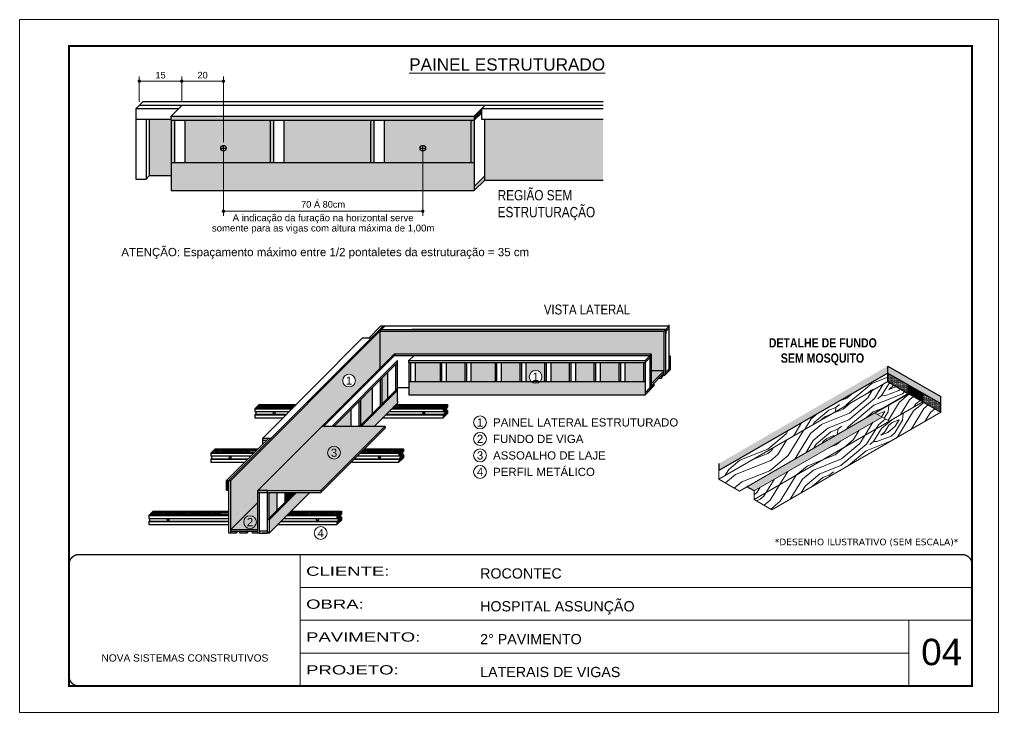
# Model space of a CAD drawing. Extents: x 137137 to 143418, y 10464 to 34486.
# Drawn here: x 141906 to 143391, y 33436 to 34486 of the extents above; entities that cross this region are included whole.
import ezdxf
from ezdxf.enums import TextEntityAlignment as Align

# ---------------------------------------------------------------- set-up
doc = ezdxf.new("R2010")
doc.units = 0
doc.linetypes.add('CONTINUO', pattern=[0])
doc.linetypes.add('DASHED', pattern=[0.75, 0.5, -0.25])
for name, color, linetype, lineweight in [('CARIMBO', 255, 'Continuous', 9), ('Demarcação 1', 251, 'Continuous', 9), ('Folhas', 255, 'Continuous', 9), ('fundo', 100, 'Continuous', 9), ('Madeira', 126, 'Continuous', 18), ('SARRAFO DE PRESSAO', 251, 'DASHED', 9)]:
    doc.layers.add(name, color=color, linetype=linetype, lineweight=lineweight)
for name, color, linetype in [('COTA', 241, 'Continuous'), ('HACHURA MADEIRAS', 1, 'Continuous'), ('material do compensado', 7, 'Continuous'), ('texto', 7, 'Continuous')]:
    doc.layers.add(name, color=color, linetype=linetype)
doc.layers.add('Demarcação 2', color=7, linetype='Continuous', lineweight=9, true_color=0xe0e0e0)
doc.styles.add('ARIAL', font='arial.ttf')
doc.styles.add('CESAR1', font='arial.ttf', dxfattribs={"oblique": 15})
doc.styles.add('ROMANC', font='techb___.ttf', dxfattribs={"height": 2.5})
doc.styles.get("Standard").update_dxf_attribs({"font": 'arial.ttf'})
doc.styles.add('stylellllll', font='verdana.ttf', dxfattribs={"height": 2})
doc.styles.add('Tecnologia', font='')
doc.styles.add('texto', font='ARIALN.TTF')
doc.styles.get('Tecnologia').set_extended_font_data('Forgotten Futurist')
doc.dimstyles.new('1x', dxfattribs={"dimtxt": 10, "dimasz": 5, "dimexe": 7, "dimexo": 5, "dimgap": 4, "dimtad": 1, "dimdec": 1, "dimdsep": 46, "dimtxsty": 'Standard', "dimblk": 'DOT', "dimcen": 0.09, "dimclrd": 4, "dimclre": 4, "dimclrt": 2, "dimadec": 0, "dimazin": 2, "dimtfac": 1, "dimtdec": 1, "dimtmove": 0, "dimatfit": 3, "dimldrblk": 'DOT', "dimfxl": 1, "dimtolj": 1, "dimtzin": 0, "dimlwd": 9, "dimlwe": 9, "dimarcsym": 0})
pattern_1 = [(45, (139684.7947, 82125.0667), (0.99436891, 3.64601934), [4.6875, -0.9375, 0, -0.9375])]
pattern_2 = [(355, (93558.12, 31088.22), (111.07494, 93.20294), [5.12645, -97.40264]), (85, (93602.1, 31120.39), (-93.20294, 111.07494), [10.2529, -92.27619]), (40, (93580.78, 31111.97), (8.936, 102.13894), [7.24881, -21.74642, 7.24881, -14.497615, 50.751904, -43.50449]), (40, (93552.566, 31083.56), (8.936, 102.13894), [7.24983, -14.49967, 7.24983, -115.99871]), (40, (93589.21, 31090.646), (8.936, 102.13894), [7.24983, -137.7482]), (40, (93598.976, 31084.645), (8.936, 102.13894), [7.24983, -137.7482]), (40, (93584.55, 31096.2), (8.936, 102.13894), [7.24983, -137.7482]), (40, (93579.89, 31101.75), (8.936, 102.13894), [14.49967, -130.49838]), (40, (93612.125, 31176.124), (8.936, 102.13894), [14.49967, -130.49838]), (40, (93570.12, 31107.754), (8.936, 102.13894), [28.99933, -115.99871]), (40, (93565.46, 31113.31), (8.936, 102.13894), [28.99933, -115.99871]), (40, (93634.53, 31138.14), (8.936, 102.13894), [28.99933, -115.99871]), (40, (93561.25, 31123.97), (8.936, 102.13894), [21.7497, -123.24834]), (40, (93542.16, 31141.08), (8.936, 102.13894), [21.7497, -123.24834]), (40, (93551.48, 31129.97), (8.936, 102.13894), [21.7497, -123.24834]), (40, (93620.55, 31154.8), (8.936, 102.13894), [36.24951, -108.74853]), (40, (93610.785, 31160.8), (8.936, 102.13894), [36.24951, -108.74853]), (40, (93618.765, 31134.375), (8.936, 102.13894), [50.74931, -94.24873]), (21.56505, (93569.228, 31097.54), (102.138945, -8.936), [11.4631, -217.79893]), (21.56505, (93592.336, 31126.395), (102.138945, -8.936), [11.4631, -217.79893]), (21.56505, (93586.336, 31116.628), (102.138945, -8.936), [11.4631, -217.79893]), (21.56505, (93563.227, 31087.773), (102.138945, -8.936), [22.9262, -206.33583]), (21.56505, (93587.676, 31131.95), (102.138945, -8.936), [34.3893, -194.87273]), (21.56505, (93577.91, 31137.95), (102.138945, -8.936), [45.8524, -183.40963]), (21.56505, (93568.14, 31143.95), (102.138945, -8.936), [45.8524, -183.40963]), (21.56505, (93555.5, 31175.93), (102.138945, -8.936), [45.8524, -183.40963]), (21.56505, (93554.61, 31165.718), (102.138945, -8.936), [57.3155, -171.94653]), (21.56505, (93558.82, 31155.057), (102.138945, -8.936), [57.3155, -171.94653]), (58.43495, (93590.996, 31111.074), (8.936, 102.138945), [11.4631, -217.79893]), (58.43495, (93574.78, 31102.2), (8.936, 102.138945), [11.4631, -217.79893]), (58.43495, (93558.12, 31088.22), (8.936, 102.138945), [22.9262, -206.33583]), (58.43495, (93590.1, 31100.86), (8.936, 102.138945), [22.9262, -206.33583]), (58.43495, (93547.46, 31084.006), (8.936, 102.138945), [34.3893, -194.87273]), (58.43495, (93537.246, 31084.9), (8.936, 102.138945), [45.8524, -183.40963]), (58.43495, (93629.617, 31081.965), (8.936, 102.138945), [45.8524, -183.40963]), (58.43495, (93594.762, 31095.306), (8.936, 102.138945), [45.8524, -183.40963]), (58.43495, (93614.297, 31083.305), (8.936, 102.138945), [57.3155, -171.94653]), (58.43495, (93604.53, 31089.306), (8.936, 102.138945), [57.3155, -171.94653])]
pattern_3 = [(0, (104450.6372, 23334.2683), (0.82275303, 1.645506056), [0, -1.645506056])]

# ---------------------------------------------------------------- blocks, each defined once
blk = doc.blocks.new('9999999999')
at = {"color": 30, "linetype": 'CONTINUO'}
for p, q in [((98564.6, 34230.2), (98564.6, 34429.4)), ((98564.6, 34379.6), (99584, 34379.6)), ((98564.6, 34329.8), (99488, 34329.8)), ((99584, 34329.8), (99488, 34329.8)), ((99488, 34329.8), (99488, 34230.2)), ((98564.6, 34280), (99488, 34280))]:
    blk.add_line(p, q, dxfattribs=at)
at = {"color": 30, "linetype": 'CONTINUO', "const_width": 2}
blk.add_lwpolyline([(99584, 34230.2), (99584, 34414.4, 0.414214), (99569, 34429.4), (98229, 34429.4, 0.414214), (98214, 34414.4), (98214, 34245.2, 0.414214), (98229, 34230.2), (99584, 34230.2)], format="xyb", dxfattribs=at)
at = {"layer": 'Folhas'}
blk.add_lwpolyline([(98139, 34190.2), (99624, 34190.2), (99624, 35240.2), (98139, 35240.2)], close=True, dxfattribs=at)
at = {"layer": 'Folhas', "color": 30, "const_width": 3}
blk.add_lwpolyline([(98214, 34230.2), (99584, 34230.2), (99584, 35200.2), (98214, 35200.2)], close=True, dxfattribs=at)
at = {"color": 7, "linetype": 'Continuous', "ltscale": 5, "style": 'ARIAL'}
for s, height, p in [('ROCONTEC', 15.48, (98837.7, 34393.1)), ('HOSPITAL ASSUNÇÃO', 15.483, (98837.7, 34343.3)), ('2° PAVIMENTO', 15.483, (98837.7, 34293.5)), ('NOVA SISTEMAS CONSTRUTIVOS', 11.059, (98263.2, 34267.2)), ('LATERAIS DE VIGAS', 15.483, (98837.7, 34243.7))]:
    blk.add_text(s, height=height, dxfattribs=at).set_placement(p)
at = {"layer": 'Folhas', "color": 7, "style": 'Tecnologia', "width": 1.5}
for s, p in [('CLIENTE:', (98573.7, 34397.2)), ('OBRA:', (98573.7, 34347.3)), ('PAVIMENTO:', (98573.7, 34297.5)), ('PROJETO:', (98573.7, 34247.7))]:
    blk.add_text(s, height=14, dxfattribs=at).set_placement(p)
blk = doc.blocks.new('_Dot')
at = {"color": 0, "linetype": 'ByBlock', "lineweight": -2}
blk.add_line((-0.5, 0), (-1, 0), dxfattribs=at)
at = {"color": 0, "linetype": 'ByBlock', "const_width": 0.5}
blk.add_lwpolyline([(-0.25, 0, 1), (0.25, 0, 1)], format="xyb", close=True, dxfattribs=at)
blk = doc.blocks.new('*D8')
at = {"layer": 'COTA', "color": 4, "lineweight": 9, "transparency": 16777216}
for p, q in [((142087.4, 34361), (142087.4, 34399.4)), ((142151.8, 34360.6), (142151.8, 34399.4)), ((142092.4, 34392.4), (142146.8, 34392.4))]:
    blk.add_line(p, q, dxfattribs=at)
at = {"layer": 'Defpoints', "color": 0, "transparency": 16777216}
for p in [(142151.8, 34392.4), (142087.4, 34356), (142151.8, 34355.6)]:
    blk.add_point(p, dxfattribs=at)
at = {"layer": 'COTA', "color": 4, "lineweight": 9, "transparency": 16777216, "xscale": 5, "yscale": 5, "zscale": 5, "rotation": 180}
blk.add_blockref('_Dot', (142087.4, 34392.4), dxfattribs=at)
at = {"layer": 'COTA', "color": 4, "lineweight": 9, "transparency": 16777216, "xscale": 5, "yscale": 5, "zscale": 5}
blk.add_blockref('_Dot', (142151.8, 34392.4), dxfattribs=at)
at = {"layer": 'COTA', "color": 2, "transparency": 16777216, "insert": (142119.6, 34401.5), "char_height": 10, "attachment_point": 5}
blk.add_mtext('\\A1;15', dxfattribs=at)
blk = doc.blocks.new('*D9')
at = {"layer": 'COTA', "color": 4, "lineweight": 9, "transparency": 16777216}
for p, q in [((142151.8, 34360.6), (142151.8, 34399.4)), ((142215.1, 34300.1), (142215.1, 34399.4)), ((142156.8, 34392.4), (142210.1, 34392.4))]:
    blk.add_line(p, q, dxfattribs=at)
at = {"layer": 'Defpoints', "color": 0, "transparency": 16777216}
for p in [(142215.1, 34392.4), (142151.8, 34355.6), (142215.1, 34295.1)]:
    blk.add_point(p, dxfattribs=at)
at = {"layer": 'COTA', "color": 4, "lineweight": 9, "transparency": 16777216, "xscale": 5, "yscale": 5, "zscale": 5, "rotation": 180}
blk.add_blockref('_Dot', (142151.8, 34392.4), dxfattribs=at)
at = {"layer": 'COTA', "color": 4, "lineweight": 9, "transparency": 16777216, "xscale": 5, "yscale": 5, "zscale": 5}
blk.add_blockref('_Dot', (142215.1, 34392.4), dxfattribs=at)
at = {"layer": 'COTA', "color": 2, "transparency": 16777216, "insert": (142183.4, 34401.5), "char_height": 10, "attachment_point": 5}
blk.add_mtext('\\A1;20', dxfattribs=at)
blk = doc.blocks.new('*D10')
at = {"layer": 'COTA', "color": 4, "lineweight": 9, "transparency": 16777216}
for p, q in [((142215.1, 34290.1), (142215.1, 34188.3)), ((142517.5, 34290.1), (142517.5, 34188.3)), ((142220.1, 34195.3), (142512.5, 34195.3))]:
    blk.add_line(p, q, dxfattribs=at)
at = {"layer": 'Defpoints', "color": 0, "transparency": 16777216}
for p in [(142215.1, 34295.1), (142517.5, 34295.1), (142517.5, 34195.3)]:
    blk.add_point(p, dxfattribs=at)
at = {"layer": 'COTA', "color": 4, "lineweight": 9, "transparency": 16777216, "xscale": 5, "yscale": 5, "zscale": 5, "rotation": 180}
blk.add_blockref('_Dot', (142215.1, 34195.3), dxfattribs=at)
at = {"layer": 'COTA', "color": 4, "lineweight": 9, "transparency": 16777216, "xscale": 5, "yscale": 5, "zscale": 5}
blk.add_blockref('_Dot', (142517.5, 34195.3), dxfattribs=at)
at = {"layer": 'COTA', "color": 2, "transparency": 16777216, "insert": (142366.3, 34205.7), "char_height": 10, "attachment_point": 5}
blk.add_mtext('\\A1;70 Á 80cm', dxfattribs=at)

msp = doc.modelspace()

# ---------------------------------------------------------------- hatches: boundary and pattern name
for points in [[(142606.98, 34344.4), (142606.98, 34350.77), (142595.63, 34339.52), (142595.63, 34333.14)], [(142438.03, 34269.43), (142443.36, 34269.43), (142443.36, 34333.14), (142438.03, 34333.14)], [(142883.89, 33946.08), (142883.89, 33950.28), (142879.66, 33946.08), (142879.66, 33941.89)], [(142868.72, 33935.24), (142862.74, 33929.3), (142862.74, 33925.11), (142868.72, 33931.04)], [(142223.5, 33787.26), (142219.83, 33787.26), (142219.83, 33772.4), (142223.5, 33772.4)]]:
    msp.add_hatch(color=256).paths.add_polyline_path(points)
at = {"linetype": 'ByBlock', "ltscale": 2}
for points in [[(142595.63, 34339.52), (142135.58, 34339.52), (142135.58, 34333.14), (142595.63, 34333.14)], [(142135.47, 34269.43), (142140.79, 34269.43), (142140.79, 34333.03), (142135.47, 34333.03)], [(142285.65, 34269.43), (142290.97, 34269.43), (142290.97, 34333.03), (142285.65, 34333.03)], [(142476.6, 33921.93), (142478.95, 33924.29), (142478.95, 33965.73), (142476.6, 33963.37)], [(142496.25, 33937.17), (142498.69, 33937.17), (142498.69, 33965.89), (142496.25, 33965.89)], [(142543.53, 33937.17), (142545.97, 33937.17), (142545.97, 33965.89), (142543.53, 33965.89)], [(142581.06, 33937.17), (142583.5, 33937.17), (142583.5, 33965.89), (142581.06, 33965.89)], [(142626.99, 33937.17), (142629.43, 33937.17), (142629.43, 33965.89), (142626.99, 33965.89)], [(142664.53, 33937.17), (142666.96, 33937.17), (142666.96, 33965.89), (142664.53, 33965.89)], [(142702.06, 33937.17), (142704.5, 33937.17), (142704.5, 33965.89), (142702.06, 33965.89)], [(142739.59, 33937.17), (142742.03, 33937.17), (142742.03, 33965.89), (142739.59, 33965.89)], [(142777.13, 33937.17), (142779.56, 33937.17), (142779.56, 33965.89), (142777.13, 33965.89)], [(142814.66, 33937.17), (142817.1, 33937.17), (142817.1, 33965.89), (142814.66, 33965.89)], [(142852.19, 33937.17), (142854.63, 33937.17), (142854.63, 33965.89), (142852.19, 33965.89)], [(142893.52, 33975.87), (142891.5, 33975.87), (142891.5, 33973.64)], [(142453.26, 33901.07), (142455.61, 33903.43), (142455.61, 33942.72), (142453.26, 33940.37)], [(142476.71, 33922.04), (142476.71, 33924.52), (142423.31, 33871.12), (142423.31, 33869.23), (142423.9, 33869.23)], [(142423.2, 33909.98), (142420.85, 33907.63), (142420.85, 33869.13), (142423.2, 33869.13)], [(142326.04, 33769.11), (142323.47, 33769.11), (142282.02, 33727.65), (142284.58, 33727.65)], [(142308.83, 33754.46), (142311.18, 33756.82), (142311.18, 33769), (142308.83, 33769)]]:
    msp.add_hatch(color=256, dxfattribs=at).paths.add_polyline_path(points)
h = msp.add_hatch(color=256)
h.paths.add_polyline_path([(142595.63, 34232.89), (142595.63, 34226.51), (142611.86, 34242.6), (142611.86, 34248.98)])
h.paths.add_polyline_path([(142590.31, 34269.43), (142595.63, 34269.43), (142595.63, 34333.14), (142590.31, 34333.14)])
at = {"linetype": 'Continuous', "ltscale": 1.5}
h = msp.add_hatch(dxfattribs=at)
h.set_pattern_fill('ANSI36', color=256, scale=15, style=0)
h.set_pattern_definition(pattern_1)
h.paths.add_polyline_path([(142267.26, 33900.56), (142264.76, 33898.05), (142321.32, 33898.05), (142323.81, 33900.56)])
h = msp.add_hatch(dxfattribs=at)
h.set_pattern_fill('ANSI36', color=256, scale=15, style=0)
h.set_pattern_definition(pattern_1)
h.paths.add_polyline_path([(142552.95, 33900.56), (142475.22, 33900.56), (142472.72, 33898.05), (142550.45, 33898.05)])
h.paths.add_polyline_path([(142552.95, 33900.56), (142550.45, 33898.05), (142550.45, 33884.44), (142552.95, 33886.94)])
h = msp.add_hatch(dxfattribs=at)
h.set_pattern_fill('ANSI36', color=256, scale=15, style=0)
h.set_pattern_definition(pattern_1)
h.paths.add_polyline_path([(142200.28, 33833.19), (142197.78, 33830.68), (142254.34, 33830.68), (142256.84, 33833.19)])
h = msp.add_hatch(dxfattribs=at)
h.set_pattern_fill('ANSI36', color=256, scale=15, style=0)
h.set_pattern_definition(pattern_1)
h.paths.add_polyline_path([(142485.97, 33833.19), (142483.47, 33830.68), (142483.47, 33817.07), (142485.97, 33819.57)])
h.paths.add_polyline_path([(142426.97, 33833.19), (142424.46, 33830.68), (142483.47, 33830.68), (142485.97, 33833.19)])
h = msp.add_hatch(dxfattribs=at)
h.set_pattern_fill('ANSI36', color=256, scale=15, style=0)
h.set_pattern_definition(pattern_1)
h.paths.add_polyline_path([(142106.21, 33738.56), (142103.7, 33736.06), (142211.18, 33736.06), (142211.18, 33738.56)])
h = msp.add_hatch(dxfattribs=at)
h.set_pattern_fill('ANSI36', color=256, scale=15, style=0)
h.set_pattern_definition(pattern_1)
h.paths.add_polyline_path([(142391.9, 33738.56), (142389.39, 33736.06), (142389.39, 33722.45), (142391.9, 33724.95)])
h.paths.add_polyline_path([(142315.8, 33738.56), (142313.29, 33736.06), (142389.39, 33736.06), (142391.9, 33738.56)])
at = {"linetype": 'ByBlock', "ltscale": 2}
h = msp.add_hatch(color=256, dxfattribs=at)
h.paths.add_polyline_path([(142234.28, 33710.27), (142226.06, 33710.27), (142226.06, 33707.35), (142234.28, 33707.35)])
h.paths.add_polyline_path([(142250.58, 33710.27), (142239.79, 33710.27), (142239.79, 33707.35), (142250.58, 33707.35)])
h.paths.add_polyline_path([(142267.13, 33710.27), (142258.91, 33710.27), (142258.91, 33707.35), (142267.13, 33707.35)])
at = {"layer": 'Demarcação 1'}
h = msp.add_hatch(color=256, dxfattribs=at)
h.paths.add_polyline_path([(142245.79, 33724.17, 1), (142265.15, 33724.17, 1)], flags=17)
h.paths.add_polyline_path([(142267.13, 33771.87), (142452.17, 33956.91), (142452.17, 34013.38), (142452.17, 34013.38), (142226.06, 33787.27), (142226.06, 33712.84), (142267.13, 33753.9)])
h.paths.add_polyline_path([(142395.99, 33938.7, -1), (142415.34, 33938.7, -1)], flags=16)
h.paths.add_polyline_path([(142247.59, 33714.92), (142263.35, 33714.92), (142263.35, 33733.47), (142247.59, 33733.47)], flags=24)
h.paths.add_polyline_path([(142397.79, 33929.45), (142413.54, 33929.45), (142413.54, 33948.01), (142397.79, 33948.01)], flags=24)
for points in [[(142452.17, 33956.91), (142474.11, 33978.85), (142864.67, 33978.85), (142864.67, 33953.22), (142883.89, 33953.22), (142883.89, 34013.38), (142452.17, 34013.38)], [(142864.67, 33953.22), (142864.67, 33934.17), (142883.89, 33953.22)]]:
    msp.add_hatch(color=256, dxfattribs=at).paths.add_polyline_path(points)
h = msp.add_hatch(color=256, dxfattribs=at)
h.paths.add_polyline_path([(142226.06, 33712.84), (142267.13, 33712.84), (142267.13, 33753.9)])
h.paths.add_polyline_path([(142245.79, 33724.17, -1), (142265.15, 33724.17, -1)], flags=16)
h.paths.add_polyline_path([(142247.59, 33714.92), (142263.35, 33714.92), (142263.35, 33733.47), (142247.59, 33733.47)], flags=24)
at = {"layer": 'Demarcação 2'}
for points in [[(142135.58, 34333.14), (142135.58, 34333.14), (142135.58, 34333.14), (142135.58, 34334.2), (142102.58, 34334.2), (142102.58, 34248.98), (142135.58, 34248.98)], [(142611.86, 34334.2), (142611.86, 34242.6), (142791.14, 34242.6), (142791.14, 34334.2)], [(142157.13, 34269.43), (142285.76, 34269.43), (142285.76, 34333.14), (142157.13, 34333.14)], [(142307.31, 34269.43), (142438.03, 34269.43), (142438.03, 34333.14), (142307.31, 34333.14)], [(142595.63, 34269.43), (142135.58, 34269.43), (142135.58, 34232.89), (142135.58, 34226.51), (142595.63, 34226.51)], [(142506.22, 33937.17), (142543.63, 33937.17), (142543.63, 33965.99), (142506.22, 33965.99)], [(142553.5, 33937.17), (142581.17, 33937.17), (142581.17, 33965.99), (142553.5, 33965.99)], [(142591.03, 33937.17), (142627.1, 33937.17), (142627.1, 33965.99), (142591.03, 33965.99)], [(142636.97, 33937.17), (142664.63, 33937.17), (142664.63, 33965.99), (142636.97, 33965.99)], [(142712.03, 33937.17), (142739.7, 33937.17), (142739.7, 33965.99), (142712.03, 33965.99)], [(142749.57, 33937.17), (142777.23, 33937.17), (142777.23, 33965.99), (142749.57, 33965.99)], [(142787.1, 33937.17), (142814.77, 33937.17), (142814.77, 33965.99), (142787.1, 33965.99)], [(142824.63, 33937.17), (142852.3, 33937.17), (142852.3, 33965.99), (142824.63, 33965.99)], [(142455.72, 33903.53), (142464.39, 33912.2), (142464.39, 33951.16), (142455.72, 33942.49)], [(142854.74, 33937.17), (142695.07, 33937.17, -0.3830345), (142682.14, 33937.17), (142496.36, 33937.17), (142496.36, 33917.17), (142854.74, 33917.17)], [(142423.31, 33871.12), (142441.05, 33888.86), (142441.05, 33927.82), (142423.31, 33910.09)], [(142479.06, 33907.31), (142479.06, 33924.39), (142423.9, 33869.23), (142443.9, 33869.23), (142479.05, 33904.39)], [(142382.46, 33869.23), (142408.64, 33869.23), (142408.64, 33895.41)], [(142284.37, 33730), (142296.61, 33742.25), (142296.61, 33769.11), (142284.37, 33769.11)], [(142346.34, 33769.11), (142340.85, 33769.11), (142326.04, 33769.11), (142284.58, 33727.65), (142284.58, 33707.35)], [(142311.29, 33756.92), (142323.47, 33769.11), (142311.29, 33769.11)]]:
    msp.add_hatch(color=256, dxfattribs=at).paths.add_polyline_path(points)
h = msp.add_hatch(color=256, dxfattribs=at)
h.paths.add_polyline_path([(142513.36, 34290.96, -1), (142521.72, 34290.96, -1)], flags=16)
h.paths.add_polyline_path([(142459.58, 34269.43), (142590.31, 34269.43), (142590.31, 34333.14), (142459.58, 34333.14)])
h = msp.add_hatch(color=256, dxfattribs=at)
h.paths.add_polyline_path([(142698.28, 33944.37, -1), (142678.93, 33944.37, -1)], flags=16)
h.paths.add_polyline_path([(142680.73, 33935.12), (142696.48, 33935.12), (142696.48, 33953.67), (142680.73, 33953.67)], flags=24)
h.paths.add_polyline_path([(142674.5, 33937.17), (142702.17, 33937.17), (142702.17, 33965.99), (142674.5, 33965.99)])
h = msp.add_hatch(color=256, dxfattribs=at)
h.paths.add_polyline_path([(142267.13, 33771.87), (142269.7, 33771.87), (142282.02, 33771.87), (142362.77, 33771.87), (142460.13, 33869.23), (142364.49, 33869.23)])
h.paths.add_polyline_path([(142374.87, 33819.86), (142390.73, 33819.86), (142390.73, 33838.74), (142374.87, 33838.74)], flags=24)
at = {"layer": 'fundo'}
h = msp.add_hatch(color=252, dxfattribs=at)
h.dxf.hatch_style = 1
h.paths.add_polyline_path([(142966.78, 33812.89), (142966.78, 33802.23), (143222.93, 33950.12), (143222.93, 33960.77)])
h = msp.add_hatch(color=252, dxfattribs=at)
h.dxf.hatch_style = 1
h.paths.add_polyline_path([(143254.01, 33942.83), (143222.93, 33960.77), (143222.93, 33950.12), (143254.01, 33932.18), (143303.34, 33903.69), (143303.34, 33914.35)])
h = msp.add_hatch(color=252, dxfattribs=at)
h.dxf.hatch_style = 1
h.paths.add_polyline_path([(143214.3, 33883.38), (143203.93, 33889.37), (143203.93, 33890.24), (143009.14, 33777.78), (143020.06, 33771.47)])
at = {"layer": 'HACHURA MADEIRAS'}
h = msp.add_hatch(dxfattribs=at)
h.set_pattern_fill('DOTS', scale=1.036539)
h.set_pattern_definition(pattern_3)
h.paths.add_polyline_path([(143254.01, 33919.15), (143254.01, 33932.18), (143222.93, 33950.12), (143222.93, 33937.1)])
h = msp.add_hatch(dxfattribs=at)
h.set_pattern_fill('DOTS', scale=1.036539)
h.set_pattern_definition(pattern_3)
h.paths.add_polyline_path([(143254.76, 33931.74), (143254.76, 33918.72), (143275.9, 33906.51), (143275.9, 33919.53)])
h = msp.add_hatch(dxfattribs=at)
h.set_pattern_fill('DOTS', scale=1.036539)
h.set_pattern_definition(pattern_3)
h.paths.add_polyline_path([(143276.2, 33919.36), (143276.2, 33906.34), (143303.34, 33890.67), (143303.34, 33903.69)])
at = {"layer": 'Madeira'}
h = msp.add_hatch(dxfattribs=at)
h.set_pattern_fill('PATRON00077', color=256, scale=102.529099, angle=355, pattern_type=2)
h.set_pattern_definition(pattern_2)
h.paths.add_polyline_path([(142966.78, 33802.23), (142966.78, 33789.21), (143222.93, 33937.1), (143222.93, 33950.12)])
h = msp.add_hatch(dxfattribs=at)
h.set_pattern_fill('PATRON00077', color=256, scale=102.529099, angle=355, pattern_type=2)
h.set_pattern_definition([(355, (124660.64, -38152.35), (111.07494, 93.20294), [5.12645, -97.40264]), (85, (124704.62, -38120.18), (-93.20294, 111.07494), [10.25291, -92.27619]), (40, (124683.3, -38128.6), (8.936, 102.138945), [7.248807, -21.74642, 7.248807, -14.497615, 50.751904, -43.504487]), (40, (124655.084, -38157.01), (8.936, 102.138945), [7.24983, -14.499665, 7.24983, -115.99871]), (40, (124691.73, -38149.924), (8.936, 102.138945), [7.24983, -137.74821]), (40, (124701.494, -38155.924), (8.936, 102.138945), [7.24983, -137.74821]), (40, (124687.07, -38144.37), (8.936, 102.138945), [7.24983, -137.74821]), (40, (124682.406, -38138.816), (8.936, 102.138945), [14.49967, -130.49838]), (40, (124714.64, -38064.446), (8.936, 102.138945), [14.49967, -130.49838]), (40, (124672.64, -38132.816), (8.936, 102.138945), [28.99933, -115.99871]), (40, (124667.98, -38127.26), (8.936, 102.138945), [28.99933, -115.99871]), (40, (124737.05, -38102.43), (8.936, 102.138945), [28.99933, -115.99871]), (40, (124663.766, -38116.6), (8.936, 102.138945), [21.7497, -123.24834]), (40, (124644.68, -38099.49), (8.936, 102.138945), [21.7497, -123.24834]), (40, (124654, -38110.6), (8.936, 102.138945), [21.7497, -123.24834]), (40, (124723.07, -38085.77), (8.936, 102.138945), [36.24951, -108.74853]), (40, (124713.3, -38079.77), (8.936, 102.138945), [36.24951, -108.74853]), (40, (124721.28, -38106.195), (8.936, 102.138945), [50.74931, -94.24873]), (21.56505, (124671.746, -38143.03), (102.138945, -8.936), [11.4631, -217.79893]), (21.56505, (124694.854, -38114.175), (102.138945, -8.936), [11.4631, -217.79893]), (21.56505, (124688.854, -38123.94), (102.138945, -8.936), [11.4631, -217.79893]), (21.56505, (124665.745, -38152.797), (102.138945, -8.936), [22.9262, -206.33583]), (21.56505, (124690.194, -38108.62), (102.138945, -8.936), [34.3893, -194.87273]), (21.56505, (124680.427, -38102.62), (102.138945, -8.936), [45.8524, -183.40963]), (21.56505, (124670.66, -38096.62), (102.138945, -8.936), [45.8524, -183.40963]), (21.56505, (124658.02, -38064.64), (102.138945, -8.936), [45.8524, -183.40963]), (21.56505, (124657.126, -38074.85), (102.138945, -8.936), [57.31551, -171.94653]), (21.56505, (124661.34, -38085.513), (102.138945, -8.936), [57.31551, -171.94653]), (58.43495, (124693.514, -38129.496), (8.936, 102.138945), [11.4631, -217.79893]), (58.43495, (124677.3, -38138.37), (8.936, 102.138945), [11.4631, -217.79893]), (58.43495, (124660.64, -38152.35), (8.936, 102.138945), [22.9262, -206.33583]), (58.43495, (124692.62, -38139.71), (8.936, 102.138945), [22.9262, -206.33583]), (58.43495, (124649.977, -38156.563), (8.936, 102.138945), [34.3893, -194.87273]), (58.43495, (124639.764, -38155.67), (8.936, 102.138945), [45.8524, -183.40963]), (58.43495, (124732.135, -38158.605), (8.936, 102.138945), [45.8524, -183.40963]), (58.43495, (124697.28, -38145.264), (8.936, 102.138945), [45.8524, -183.40963]), (58.43495, (124716.815, -38157.265), (8.936, 102.138945), [57.31551, -171.94653]), (58.43495, (124707.047, -38151.264), (8.936, 102.138945), [57.31551, -171.94653])])
h.paths.add_polyline_path([(142966.78, 33789.21), (142997.86, 33771.27), (143254.01, 33919.15), (143222.93, 33937.1)])
h = msp.add_hatch(dxfattribs=at)
h.set_pattern_fill('PATRON00077', color=256, scale=102.529099, angle=355, pattern_type=2)
h.set_pattern_definition([(355, (93536.16, 31100.96), (111.07494, 93.20294), [5.12645, -97.40264]), (85, (93580.14, 31133.13), (-93.20294, 111.07494), [10.2529, -92.27619]), (40, (93558.82, 31124.71), (8.936, 102.13894), [7.24881, -21.74642, 7.24881, -14.497615, 50.751904, -43.50449]), (40, (93530.6, 31096.3), (8.936, 102.13894), [7.24983, -14.49967, 7.24983, -115.99871]), (40, (93567.244, 31103.385), (8.936, 102.13894), [7.24983, -137.7482]), (40, (93577.01, 31097.385), (8.936, 102.13894), [7.24983, -137.7482]), (40, (93562.584, 31108.94), (8.936, 102.13894), [7.24983, -137.7482]), (40, (93557.924, 31114.49), (8.936, 102.13894), [14.49967, -130.49838]), (40, (93590.16, 31188.86), (8.936, 102.13894), [14.49967, -130.49838]), (40, (93548.16, 31120.49), (8.936, 102.13894), [28.99933, -115.99871]), (40, (93543.5, 31126.05), (8.936, 102.13894), [28.99933, -115.99871]), (40, (93612.57, 31150.88), (8.936, 102.13894), [28.99933, -115.99871]), (40, (93539.28, 31136.71), (8.936, 102.13894), [21.7497, -123.24834]), (40, (93520.196, 31153.816), (8.936, 102.13894), [21.7497, -123.24834]), (40, (93529.52, 31142.71), (8.936, 102.13894), [21.7497, -123.24834]), (40, (93598.59, 31167.54), (8.936, 102.13894), [36.24951, -108.74853]), (40, (93588.82, 31173.54), (8.936, 102.13894), [36.24951, -108.74853]), (40, (93596.8, 31147.114), (8.936, 102.13894), [50.74931, -94.24873]), (21.56505, (93547.263, 31110.28), (102.138945, -8.936), [11.4631, -217.79893]), (21.56505, (93570.37, 31139.134), (102.138945, -8.936), [11.4631, -217.79893]), (21.56505, (93564.37, 31129.367), (102.138945, -8.936), [11.4631, -217.79893]), (21.56505, (93541.263, 31100.512), (102.138945, -8.936), [22.9262, -206.33583]), (21.56505, (93565.71, 31144.688), (102.138945, -8.936), [34.3893, -194.87273]), (21.56505, (93555.945, 31150.69), (102.138945, -8.936), [45.8524, -183.40963]), (21.56505, (93546.178, 31156.69), (102.138945, -8.936), [45.8524, -183.40963]), (21.56505, (93533.538, 31188.67), (102.138945, -8.936), [45.8524, -183.40963]), (21.56505, (93532.644, 31178.457), (102.138945, -8.936), [57.3155, -171.94653]), (21.56505, (93536.857, 31167.796), (102.138945, -8.936), [57.3155, -171.94653]), (58.43495, (93569.03, 31123.813), (8.936, 102.138945), [11.4631, -217.79893]), (58.43495, (93552.817, 31114.94), (8.936, 102.138945), [11.4631, -217.79893]), (58.43495, (93536.156, 31100.96), (8.936, 102.138945), [22.9262, -206.33583]), (58.43495, (93568.14, 31113.6), (8.936, 102.138945), [22.9262, -206.33583]), (58.43495, (93525.495, 31096.746), (8.936, 102.138945), [34.3893, -194.87273]), (58.43495, (93515.28, 31097.64), (8.936, 102.138945), [45.8524, -183.40963]), (58.43495, (93607.653, 31094.704), (8.936, 102.138945), [45.8524, -183.40963]), (58.43495, (93572.8, 31108.045), (8.936, 102.138945), [45.8524, -183.40963]), (58.43495, (93592.332, 31096.044), (8.936, 102.138945), [57.3155, -171.94653]), (58.43495, (93582.565, 31102.045), (8.936, 102.138945), [57.3155, -171.94653])])
h.paths.add_polyline_path([(143225.07, 33877.16), (143275.9, 33906.51), (143254.24, 33919.08), (143203.93, 33889.37)])
h = msp.add_hatch(dxfattribs=at)
h.set_pattern_fill('PATRON00077', color=256, scale=102.529099, angle=355, pattern_type=2)
h.set_pattern_definition(pattern_2)
h.paths.add_polyline_path([(143047.21, 33742.79), (143303.34, 33890.67), (143276.2, 33906.34), (143020.15, 33758.51)])
h = msp.add_hatch(dxfattribs=at)
h.set_pattern_fill('PATRON00077', color=256, scale=102.529099, angle=355, pattern_type=2)
h.set_pattern_definition(pattern_2)
h.paths.add_polyline_path([(143225.43, 33876.95), (143214.15, 33883.46), (143019.99, 33771.44), (143020.06, 33758.45)])

# ---------------------------------------------------------------- linework, layer by layer
at = {"linetype": 'ByBlock', "ltscale": 2}
for p, q in [((142082.15, 34350.77), (142092.59, 34361.21)), ((142082.15, 34350.77), (142082.15, 34334.2)), ((142151.8, 34355.61), (142135.58, 34339.52)), ((142611.86, 34355.61), (142595.63, 34339.52)), ((142606.98, 34334.2), (142606.98, 34350.77)), ((142082.15, 34334.2), (142082.15, 34244.15)), ((142097.75, 34334.2), (142097.75, 34244.15)), ((142102.58, 34334.2), (142102.58, 34248.98)), ((142135.58, 34339.52), (142595.63, 34339.52)), ((142135.58, 34333.14), (142135.58, 34339.52)), ((142606.98, 34344.4), (142595.63, 34333.14)), ((142595.63, 34339.52), (142595.63, 34226.51)), ((142611.86, 34242.6), (142611.86, 34334.2)), ((142135.58, 34333.14), (142135.58, 34226.51)), ((142135.58, 34333.14), (142135.58, 34232.89)), ((142135.58, 34333.14), (142595.63, 34333.14)), ((142140.9, 34333.14), (142140.9, 34269.43)), ((142157.13, 34269.43), (142157.13, 34333.14)), ((142285.76, 34333.14), (142285.76, 34269.43)), ((142291.09, 34333.14), (142291.09, 34269.43)), ((142307.31, 34269.43), (142307.31, 34333.14)), ((142438.03, 34333.14), (142438.03, 34269.43)), ((142443.36, 34333.14), (142443.36, 34269.43)), ((142459.58, 34269.43), (142459.58, 34333.14)), ((142590.31, 34333.14), (142590.31, 34269.43)), ((142097.75, 34244.15), (142102.58, 34248.98)), ((142135.58, 34248.98), (142102.58, 34248.98)), ((142135.58, 34248.98), (142102.58, 34248.98)), ((142611.86, 34248.98), (142595.63, 34232.89)), ((142611.86, 34242.6), (142595.63, 34226.51)), ((142891.5, 34018.08), (142886.45, 34013.07)), ((142367.06, 33869.23), (142476.67, 33978.85)), ((142862.17, 33976.28), (142864.67, 33978.85)), ((142476.71, 33922.04), (142476.71, 33963.48)), ((142479.06, 33907.31), (142479.06, 33965.83)), ((142503.79, 33976.28), (142496.36, 33968.91)), ((142496.36, 33968.91), (142854.74, 33968.91)), ((142496.36, 33966), (142496.36, 33968.91)), ((142496.36, 33966), (142496.36, 33917.17)), ((142496.36, 33966), (142496.36, 33937.17)), ((142496.36, 33965.99), (142854.74, 33965.99)), ((142498.8, 33966), (142498.8, 33937.17)), ((142506.22, 33937.17), (142506.22, 33966)), ((142543.63, 33966), (142543.63, 33937.17)), ((142546.07, 33966), (142546.07, 33937.17)), ((142553.5, 33937.17), (142553.5, 33966)), ((142581.17, 33966), (142581.17, 33937.17)), ((142583.61, 33966), (142583.61, 33937.17)), ((142591.03, 33937.17), (142591.03, 33966)), ((142627.1, 33966), (142627.1, 33937.17)), ((142629.54, 33966), (142629.54, 33937.17)), ((142636.97, 33937.17), (142636.97, 33966)), ((142664.63, 33966), (142664.63, 33937.17)), ((142667.07, 33966), (142667.07, 33937.17)), ((142674.5, 33937.17), (142674.5, 33966)), ((142702.17, 33965.99), (142702.17, 33937.17)), ((142704.6, 33965.99), (142704.6, 33937.17)), ((142712.03, 33937.17), (142712.03, 33965.99)), ((142739.7, 33965.99), (142739.7, 33937.17)), ((142742.14, 33965.99), (142742.14, 33937.17)), ((142749.57, 33937.17), (142749.57, 33965.99)), ((142777.23, 33965.99), (142777.23, 33937.17)), ((142779.67, 33965.99), (142779.67, 33937.17)), ((142787.1, 33937.17), (142787.1, 33965.99)), ((142814.77, 33965.99), (142814.77, 33937.17)), ((142817.2, 33965.99), (142817.2, 33937.17)), ((142824.63, 33937.17), (142824.63, 33965.99)), ((142852.3, 33965.99), (142852.3, 33937.17)), ((142862.17, 33976.28), (142854.74, 33968.91)), ((142862.17, 33973.36), (142854.74, 33965.99)), ((142854.74, 33968.91), (142854.74, 33965.99)), ((142854.74, 33965.99), (142854.74, 33917.17)), ((142862.17, 33976.28), (142862.17, 33924.54)), ((142891.5, 33973.64), (142893.52, 33975.87)), ((142893.52, 33975.87), (142891.5, 33975.87)), ((142893.52, 33955.87), (142893.52, 33975.87)), ((142464.39, 33912.2), (142464.39, 33951.16)), ((142891.5, 33953.64), (142883.89, 33946.08)), ((142891.5, 33953.64), (142893.52, 33955.87)), ((142453.37, 33901.18), (142453.37, 33940.48)), ((142455.72, 33903.53), (142455.72, 33942.83)), ((142479.06, 33926.87), (142421.42, 33869.23)), ((142441.05, 33888.86), (142441.05, 33928.16)), ((142496.36, 33927.46), (142479.06, 33927.46)), ((142862.17, 33927.46), (142854.74, 33920.09)), ((142862.17, 33924.54), (142854.74, 33917.17)), ((142868.72, 33931.04), (142858.34, 33920.74)), ((142864.67, 33927.03), (142862.17, 33924.54)), ((142269.33, 33902.62), (142325.87, 33902.62)), ((142420.96, 33869.23), (142420.96, 33907.73)), ((142423.31, 33869.23), (142423.31, 33910.09)), ((142477.29, 33902.62), (142555.02, 33902.62)), ((142479.06, 33907.31), (142479.05, 33904.39)), ((142262.69, 33895.98), (142262.69, 33891.79)), ((142262.69, 33895.98), (142305.93, 33895.98)), ((142262.69, 33895.98), (142319.27, 33895.98)), ((142262.69, 33891.79), (142315.1, 33891.79)), ((142264.13, 33891.79), (142264.13, 33887.56)), ((142264.76, 33898.05), (142321.32, 33898.05)), ((142267.26, 33900.56), (142323.81, 33900.56)), ((142466.45, 33891.79), (142548.38, 33891.79)), ((142470.65, 33895.98), (142548.38, 33895.98)), ((142472.72, 33898.05), (142550.45, 33898.05)), ((142475.22, 33900.56), (142552.95, 33900.56)), ((142548.38, 33895.98), (142548.38, 33891.79)), ((142549.02, 33895.71), (142549.02, 33892.43)), ((142549.82, 33896.51), (142549.82, 33884.59)), ((142550.45, 33898.05), (142550.45, 33884.44)), ((142552.95, 33900.56), (142552.95, 33886.94)), ((142553.58, 33900.27), (142553.58, 33888.34)), ((142553.58, 33897.81), (142554.4, 33897.81)), ((142553.58, 33893.56), (142555.02, 33893.56)), ((142553.58, 33892.94), (142554.4, 33892.94)), ((142553.58, 33889.16), (142554.4, 33889.16)), ((142554.4, 33901.09), (142554.4, 33897.81)), ((142554.4, 33892.94), (142554.4, 33889.16)), ((142262.69, 33886.92), (142310.26, 33886.92)), ((142262.69, 33882.37), (142292.4, 33882.37)), ((142262.69, 33882.37), (142305.73, 33882.37)), ((142263.33, 33887.56), (142310.89, 33887.56)), ((142457.03, 33882.37), (142548.38, 33882.37)), ((142461.58, 33886.92), (142548.38, 33886.92)), ((142462.22, 33887.56), (142549.02, 33887.56)), ((142549.02, 33884.59), (142549.82, 33884.59)), ((142460.25, 33869.23), (142460.25, 33866.47)), ((142274.83, 33842.26), (142274.83, 33851.28)), ((142274.83, 33848.36), (142280.93, 33848.36)), ((142195.71, 33828.61), (142238.95, 33828.61)), ((142195.71, 33828.61), (142261.18, 33828.61)), ((142195.71, 33828.61), (142195.71, 33824.42)), ((142197.78, 33830.68), (142263.24, 33830.68)), ((142200.28, 33833.19), (142265.75, 33833.19)), ((142202.35, 33835.25), (142267.82, 33835.25)), ((142422.38, 33828.61), (142481.4, 33828.61)), ((142424.44, 33830.68), (142483.47, 33830.68)), ((142426.95, 33833.19), (142485.97, 33833.19)), ((142429.02, 33835.25), (142488.04, 33835.25)), ((142481.4, 33828.61), (142481.4, 33824.42)), ((142482.04, 33828.34), (142482.04, 33825.06)), ((142482.84, 33829.14), (142482.84, 33817.22)), ((142483.47, 33830.68), (142483.47, 33817.07)), ((142485.97, 33833.19), (142485.97, 33819.57)), ((142486.6, 33832.9), (142486.6, 33820.97)), ((142486.6, 33830.44), (142487.42, 33830.44)), ((142487.42, 33833.72), (142487.42, 33830.44)), ((142195.71, 33824.42), (142256.98, 33824.42)), ((142195.71, 33819.55), (142252.11, 33819.55)), ((142195.71, 33815), (142225.42, 33815)), ((142195.71, 33815), (142247.56, 33815)), ((142196.35, 33820.19), (142252.75, 33820.19)), ((142197.15, 33824.42), (142197.15, 33820.19)), ((142408.76, 33815), (142481.4, 33815)), ((142413.31, 33819.55), (142481.4, 33819.55)), ((142413.95, 33820.19), (142482.04, 33820.19)), ((142418.18, 33824.42), (142481.4, 33824.42)), ((142482.04, 33817.22), (142482.84, 33817.22)), ((142486.6, 33826.19), (142488.04, 33826.19)), ((142486.6, 33825.57), (142487.42, 33825.57)), ((142486.6, 33821.79), (142487.42, 33821.79)), ((142487.42, 33825.57), (142487.42, 33821.79)), ((142219.83, 33772.4), (142219.83, 33787.26)), ((142223.5, 33787.27), (142226.06, 33787.27)), ((142219.83, 33772.4), (142223.5, 33772.4)), ((142267.13, 33771.87), (142269.7, 33771.87)), ((142272.91, 33769.11), (142340.85, 33769.11)), ((142282.02, 33710.27), (142282.02, 33769.11)), ((142284.37, 33730), (142284.37, 33768.97)), ((142296.61, 33742.25), (142296.61, 33769.11)), ((142308.93, 33754.57), (142308.93, 33769.11)), ((142311.29, 33756.92), (142311.29, 33769.11)), ((142362.77, 33771.87), (142362.77, 33769.11)), ((142108.28, 33740.63), (142223.5, 33740.63)), ((142317.86, 33740.63), (142393.97, 33740.63)), ((142101.64, 33733.99), (142197.84, 33733.99)), ((142101.64, 33733.99), (142223.5, 33733.99)), ((142101.64, 33733.99), (142101.64, 33729.8)), ((142101.64, 33729.8), (142223.5, 33729.8)), ((142101.64, 33724.93), (142223.5, 33724.93)), ((142102.27, 33725.57), (142223.5, 33725.57)), ((142103.08, 33729.8), (142103.08, 33725.57)), ((142103.7, 33736.06), (142223.5, 33736.06)), ((142106.21, 33738.56), (142223.5, 33738.56)), ((142302.16, 33724.93), (142387.32, 33724.93)), ((142302.8, 33725.57), (142387.96, 33725.57)), ((142307.03, 33729.8), (142387.32, 33729.8)), ((142311.22, 33733.99), (142387.32, 33733.99)), ((142313.29, 33736.06), (142389.39, 33736.06)), ((142315.8, 33738.56), (142391.9, 33738.56)), ((142387.32, 33733.99), (142387.32, 33729.8)), ((142387.96, 33733.71), (142387.96, 33730.44)), ((142388.77, 33734.52), (142388.77, 33722.59)), ((142389.39, 33736.06), (142389.39, 33722.45)), ((142391.9, 33738.56), (142391.9, 33724.95)), ((142392.52, 33738.27), (142392.52, 33726.35)), ((142392.52, 33735.82), (142393.34, 33735.82)), ((142392.52, 33731.57), (142393.97, 33731.57)), ((142392.52, 33730.95), (142393.34, 33730.95)), ((142392.52, 33727.17), (142393.34, 33727.17)), ((142393.34, 33739.09), (142393.34, 33735.82)), ((142393.34, 33730.95), (142393.34, 33727.17)), ((142101.64, 33720.38), (142197.84, 33720.38)), ((142101.64, 33720.38), (142223.5, 33720.38)), ((142282.02, 33710.27), (142282.02, 33707.35)), ((142297.61, 33720.38), (142387.32, 33720.38)), ((142387.96, 33722.59), (142388.77, 33722.59))]:
    msp.add_line(p, q, dxfattribs=at)
for p, q in [((142146.93, 34350.77), (142082.15, 34350.77)), ((142791.14, 34355.61), (142086.98, 34355.61)), ((142791.14, 34361.21), (142092.59, 34361.21)), ((142791.14, 34350.77), (142606.98, 34350.77)), ((142135.58, 34334.2), (142082.15, 34334.2)), ((142791.14, 34334.2), (142606.98, 34334.2)), ((142135.45, 34269.43), (142595.63, 34269.43)), ((142082.15, 34244.15), (142097.75, 34244.15)), ((142135.58, 34226.51), (142595.63, 34226.51)), ((142891.5, 33955.87), (142891.5, 34023.24)), ((142457.22, 34021), (142223.5, 33787.27)), ((142459.79, 34021), (142226.06, 33787.27)), ((142453.56, 34021), (142435.47, 34002.9)), ((142452.17, 34013.38), (142883.89, 34013.38)), ((142452.17, 34013.38), (142452.17, 33956.91)), ((142891.5, 34021), (142453.56, 34021)), ((142454.74, 34015.95), (142886.45, 34015.95)), ((142886.45, 34015.95), (142500.84, 34015.95)), ((142886.45, 34015.95), (142883.89, 34013.38)), ((142883.89, 33946.08), (142883.89, 34013.38)), ((142891.5, 34021), (142886.45, 34015.95)), ((142886.45, 33948.63), (142886.45, 34015.95)), ((142886.45, 34015.95), (142886.45, 34009.79)), ((142891.5, 33953.64), (142891.5, 34021)), ((142425.57, 34002.9), (142274.83, 33851.28)), ((142439.13, 34002.9), (142425.57, 34002.9)), ((142474.11, 33978.85), (142267.13, 33771.87)), ((142864.67, 33978.85), (142474.11, 33978.85)), ((142864.67, 33927.03), (142864.67, 33978.85)), ((142379.38, 33869.23), (142479.06, 33968.91)), ((142382.46, 33869.23), (142479.06, 33965.83)), ((142862.17, 33976.28), (142474.11, 33976.28)), ((142479.06, 33917.17), (142479.06, 33968.91)), ((142883.89, 33950.28), (142862.74, 33929.3)), ((142883.89, 33953.22), (142864.67, 33934.17)), ((142891.5, 33956.56), (142886.45, 33951.51)), ((142496.36, 33937.17), (142854.74, 33937.17)), ((142868.72, 33931.04), (142868.72, 33935.24)), ((142879.66, 33941.89), (142875.43, 33941.89)), ((142879.66, 33946.08), (142879.66, 33941.89)), ((142479.05, 33924.39), (142423.9, 33869.23)), ((142269.33, 33902.62), (142262.69, 33895.98)), ((142479.05, 33904.39), (142443.9, 33869.23)), ((142496.36, 33917.17), (142854.74, 33917.17)), ((142555.02, 33902.62), (142548.38, 33895.98)), ((142408.64, 33869.23), (142408.64, 33895.41)), ((142549.02, 33892.43), (142548.38, 33891.79)), ((142555.02, 33889.01), (142548.38, 33882.37)), ((142549.82, 33896.51), (142549.02, 33895.71)), ((142554.4, 33901.09), (142553.58, 33900.27)), ((142554.4, 33889.16), (142553.58, 33888.34)), ((142555.02, 33898.43), (142554.4, 33897.81)), ((142555.02, 33893.56), (142554.4, 33892.94)), ((142549.82, 33884.59), (142549.02, 33883.78)), ((142362.77, 33771.87), (142460.13, 33869.23)), ((142362.89, 33769.11), (142460.25, 33866.47)), ((142460.25, 33869.23), (142364.49, 33869.23)), ((142283.85, 33851.28), (142219.83, 33787.27)), ((142274.83, 33851.28), (142287.51, 33851.28)), ((142202.35, 33835.25), (142195.71, 33828.61)), ((142488.04, 33835.25), (142481.4, 33828.61)), ((142482.84, 33829.14), (142482.04, 33828.34)), ((142487.42, 33833.72), (142486.6, 33832.9)), ((142488.04, 33831.06), (142487.42, 33830.44)), ((142482.04, 33825.06), (142481.4, 33824.42)), ((142488.04, 33821.64), (142481.4, 33815)), ((142482.84, 33817.22), (142482.04, 33816.41)), ((142487.42, 33821.79), (142486.6, 33820.97)), ((142488.04, 33826.19), (142487.42, 33825.57)), ((142219.83, 33787.26), (142223.5, 33787.26)), ((142223.5, 33710.27), (142223.5, 33787.27)), ((142226.06, 33707.35), (142226.06, 33787.27)), ((142267.13, 33707.35), (142267.13, 33771.87)), ((142267.13, 33771.87), (142362.77, 33771.87)), ((142267.13, 33771.87), (142267.13, 33769.11)), ((142267.13, 33769.11), (142274.04, 33769.11)), ((142282.02, 33771.87), (142269.7, 33771.87)), ((142269.7, 33710.27), (142269.7, 33769.11)), ((142269.7, 33769.11), (142269.7, 33768.79)), ((142282.02, 33707.35), (142282.02, 33771.87)), ((142323.47, 33769.11), (142282.02, 33727.65)), ((142346.34, 33769.11), (142284.58, 33707.35)), ((142326.04, 33769.11), (142284.58, 33727.65)), ((142340.85, 33769.11), (142362.89, 33769.11)), ((142108.28, 33740.63), (142101.64, 33733.99)), ((142267.13, 33753.9), (142226.06, 33712.84)), ((142393.97, 33740.63), (142387.32, 33733.99)), ((142284.58, 33727.65), (142282.02, 33727.65)), ((142284.58, 33727.65), (142284.58, 33707.35)), ((142387.96, 33730.44), (142387.32, 33729.8)), ((142393.97, 33727.02), (142387.32, 33720.38)), ((142388.77, 33734.52), (142387.96, 33733.71)), ((142393.34, 33739.09), (142392.52, 33738.27)), ((142393.34, 33727.17), (142392.52, 33726.35)), ((142393.97, 33736.44), (142393.34, 33735.82)), ((142393.97, 33731.57), (142393.34, 33730.95)), ((142223.5, 33707.35), (142223.5, 33710.27)), ((142226.06, 33712.84), (142267.13, 33712.84)), ((142226.06, 33710.27), (142267.13, 33710.27)), ((142226.06, 33710.27), (142234.28, 33710.27)), ((142234.28, 33710.27), (142234.28, 33707.35)), ((142234.28, 33707.35), (142237.2, 33710.27)), ((142239.79, 33710.27), (142250.58, 33710.27)), ((142239.79, 33707.35), (142239.79, 33710.27)), ((142250.58, 33707.35), (142253.5, 33710.27)), ((142250.58, 33710.27), (142250.58, 33707.35)), ((142258.91, 33710.27), (142267.13, 33710.27)), ((142258.91, 33707.35), (142258.91, 33710.27)), ((142269.7, 33710.27), (142269.7, 33707.35)), ((142282.02, 33710.27), (142269.7, 33710.27)), ((142388.77, 33722.59), (142387.96, 33721.79)), ((142234.28, 33707.35), (142223.5, 33707.35)), ((142250.58, 33707.35), (142239.79, 33707.35)), ((142269.7, 33707.35), (142258.91, 33707.35)), ((142269.7, 33707.35), (142282.02, 33707.35)), ((142284.58, 33707.35), (142273.8, 33707.35))]:
    msp.add_line(p, q)
at = {"linetype": 'Continuous', "ltscale": 1.5}
for p, q in [((142210.9, 34290.96), (142219.27, 34290.96)), ((142215.08, 34286.78), (142215.08, 34295.14)), ((142513.36, 34290.96), (142521.72, 34290.96)), ((142517.54, 34286.78), (142517.54, 34295.14)), ((142611.86, 34242.6), (142791.14, 34242.6))]:
    msp.add_line(p, q, dxfattribs=at)
at = {"color": 0}
msp.add_line((142883.89, 33953.22), (142864.67, 33953.22), dxfattribs=at)
at = {"ltscale": 2}
for p, q in [((142555.02, 33902.62), (142555.02, 33898.43)), ((142555.02, 33893.56), (142555.02, 33889.01)), ((142263.33, 33887.56), (142262.69, 33886.92)), ((142262.69, 33886.92), (142262.69, 33882.37)), ((142549.02, 33887.56), (142548.38, 33886.92)), ((142548.38, 33886.92), (142548.38, 33882.37)), ((142549.02, 33887.56), (142549.02, 33883.78)), ((142488.04, 33835.25), (142488.04, 33831.06)), ((142196.35, 33820.19), (142195.71, 33819.55)), ((142195.71, 33819.55), (142195.71, 33815)), ((142482.04, 33820.19), (142481.4, 33819.55)), ((142481.4, 33819.55), (142481.4, 33815)), ((142482.04, 33820.19), (142482.04, 33816.41)), ((142488.04, 33826.19), (142488.04, 33821.64)), ((142393.97, 33740.63), (142393.97, 33736.44)), ((142102.27, 33725.57), (142101.64, 33724.93)), ((142101.64, 33724.93), (142101.64, 33720.38)), ((142387.96, 33725.57), (142387.32, 33724.93)), ((142387.32, 33724.93), (142387.32, 33720.38)), ((142387.96, 33725.57), (142387.96, 33721.79)), ((142393.97, 33731.57), (142393.97, 33727.02))]:
    msp.add_line(p, q, dxfattribs=at)
at = {"linetype": 'Continuous', "ltscale": 1.5}
for centre in [(142215.08, 34290.96), (142517.54, 34290.96)]:
    msp.add_circle(centre, 4.18, dxfattribs=at)
at = {"linetype": 'ByBlock', "ltscale": 2}
for centre in [(142292.14, 33889.4), (142518.92, 33889.59), (142225.16, 33822.03), (142451.94, 33822.22), (142131.09, 33727.41), (142357.87, 33727.6)]:
    msp.add_circle(centre, 1.38, dxfattribs=at)
at = {"layer": 'CARIMBO'}
for centre, radius in [((142405.66, 33938.7), 9.68), ((142688.6, 33944.37), 9.68), ((142604.39, 33875.27), 9.77), ((142604.39, 33850.27), 9.77), ((142382.8, 33829.38), 9.68), ((142604.39, 33825.27), 9.77), ((142604.39, 33800.27), 9.77), ((142255.47, 33724.17), 9.68), ((142362.62, 33707.61), 9.68)]:
    msp.add_circle(centre, radius, dxfattribs=at)
at = {"layer": 'Madeira'}
for p, q in [((143222.93, 33937.1), (142966.78, 33789.21)), ((143254.01, 33919.15), (142997.86, 33771.27)), ((143254.76, 33918.72), (143203.93, 33889.37)), ((143276.2, 33906.34), (143020.06, 33758.45)), ((143275.9, 33906.51), (143225.07, 33877.16)), ((143303.34, 33890.67), (143047.2, 33742.78)), ((143203.93, 33889.37), (143225.37, 33876.99)), ((143214.3, 33883.38), (143020.06, 33771.47)), ((142966.78, 33789.21), (142966.78, 33802.23)), ((142966.78, 33789.21), (142997.86, 33771.27)), ((143020.06, 33758.45), (143020.06, 33771.47)), ((143020.06, 33758.45), (143047.2, 33742.78))]:
    msp.add_line(p, q, dxfattribs=at)
at = {"layer": 'material do compensado'}
for p, q in [((143222.93, 33950.12), (142966.78, 33802.23)), ((143222.93, 33937.1), (143222.93, 33960.77)), ((143222.93, 33960.77), (143254.01, 33942.83)), ((143222.93, 33950.12), (143254.01, 33932.18)), ((143222.93, 33937.1), (143254.01, 33919.15)), ((143254.01, 33942.83), (143303.34, 33914.35)), ((143254.01, 33932.18), (143303.34, 33903.69)), ((143254.01, 33919.15), (143254.01, 33932.18)), ((143254.76, 33918.72), (143254.76, 33931.74)), ((143254.76, 33918.72), (143275.9, 33906.51)), ((143275.9, 33906.51), (143275.9, 33919.53)), ((143276.2, 33906.34), (143276.2, 33919.36)), ((143276.2, 33906.34), (143303.34, 33890.67)), ((143303.34, 33890.67), (143303.34, 33914.35)), ((143203.93, 33889.37), (143203.93, 33890.24)), ((142966.78, 33812.89), (142966.78, 33802.23)), ((143020.06, 33771.47), (143009.14, 33777.78))]:
    msp.add_line(p, q, dxfattribs=at)

# ---------------------------------------------------------------- block references
at = {"layer": 'SARRAFO DE PRESSAO', "color": 6, "linetype": 'ByBlock'}
msp.add_blockref('9999999999', (43766.81, -754.43), dxfattribs=at)

# ---------------------------------------------------------------- texts
at = {"style": 'stylellllll'}
msp.add_text('*DESENHO ILUSTRATIVO (SEM ESCALA)*', height=10, dxfattribs=at).set_placement((143329.87, 33689.11), align=Align.RIGHT)
at = {"layer": 'CARIMBO', "linetype": 'Continuous', "ltscale": 2, "style": 'ARIAL'}
msp.add_text('%%UPAINEL ESTRUTURADO', height=18.59, dxfattribs=at).set_placement((142645.45, 34408.45), align=Align.CENTER)
at = {"layer": 'CARIMBO', "linetype": 'Continuous', "ltscale": 2, "style": 'texto'}
for s, height, p in [('REGIÃO SEM', 15.6, (142631.11, 34211.82)), ('ESTRUTURAÇÃO', 15.6, (142631.11, 34186.25)), ('VISTA LATERAL', 15, (142701.21, 34038.89))]:
    msp.add_text(s, height=height, dxfattribs=at).set_placement(p)
at = {"layer": 'CARIMBO', "color": 2, "style": 'ARIAL'}
for s, height, p in [('A indicação da furação na horizontal serve', 10.4, (142366.31, 34185.44)), ('somente para as vigas com altura máxima de 1,00m', 10.4, (142366.31, 34169.84)), ('ATENÇÃO: Espaçamento máximo entre 1/2 pontaletes da estruturação = 35 cm  ', 12.48, (142374.33, 34133.47))]:
    msp.add_text(s, height=height, dxfattribs=at).set_placement(p, align=Align.MIDDLE_CENTER)
at = {"layer": 'CARIMBO', "style": 'ARIAL'}
for s, height, p in [('1', 12.32, (142688.6, 33944.37)), ('1', 12.32, (142405.66, 33938.7)), ('1', 12.44, (142604.39, 33875.27)), ('2', 12.44, (142604.39, 33850.27)), ('3', 12.32, (142382.8, 33829.38)), ('3', 12.44, (142604.39, 33825.27)), ('4', 12.44, (142604.39, 33800.27)), ('2', 12.32, (142255.47, 33724.17)), ('4', 12.32, (142362.62, 33707.61))]:
    msp.add_text(s, height=height, dxfattribs=at).set_placement(p, align=Align.MIDDLE_CENTER)
at = {"layer": 'CARIMBO', "style": 'CESAR1'}
for s, p in [('PAINEL LATERAL ESTRUTURADO', (142624.16, 33875.27)), ('FUNDO DE VIGA', (142624.16, 33850.27)), ('ASSOALHO DE LAJE', (142624.16, 33825.27)), ('PERFIL METÁLICO', (142624.16, 33800.27))]:
    msp.add_text(s, height=12.436, dxfattribs=at).set_placement(p, align=Align.MIDDLE_LEFT)
at = {"layer": 'CARIMBO', "style": 'ARIAL'}
msp.add_text('04', height=40, dxfattribs=at).set_placement((143273.65, 33507.34))
at = {"layer": 'texto', "style": 'ROMANC'}
for s, p in [('DETALHE DE FUNDO ', (143126.6, 33995.85)), ('SEM MOSQUITO', (143123.86, 33972.8))]:
    msp.add_text(s, height=14, dxfattribs=at).set_placement(p, align=Align.MIDDLE_CENTER)

# ---------------------------------------------------------------- dimensions: what is measured, and where the dimension line sits
at = {"layer": 'COTA'}
for base, p1, p2, text, picture, middle in [((142151.8, 34392.41), (142087.37, 34355.99), (142151.8, 34355.61), '15', '*D8', (142119.59, 34401.52)), ((142215.08, 34392.41), (142151.8, 34355.61), (142215.08, 34295.14), '20', '*D9', (142183.44, 34401.52)), ((142517.54, 34195.31), (142215.08, 34295.14), (142517.54, 34295.14), '70 Á 80cm', '*D10', (142366.31, 34205.66))]:
    dim = msp.add_linear_dim(base=base, p1=p1, p2=p2, text=text, dimstyle='1x', dxfattribs=at)
    dim.commit()
    dim.dimension.update_dxf_attribs({"geometry": picture, "text_midpoint": middle})

doc.saveas('drawing.dxf')
